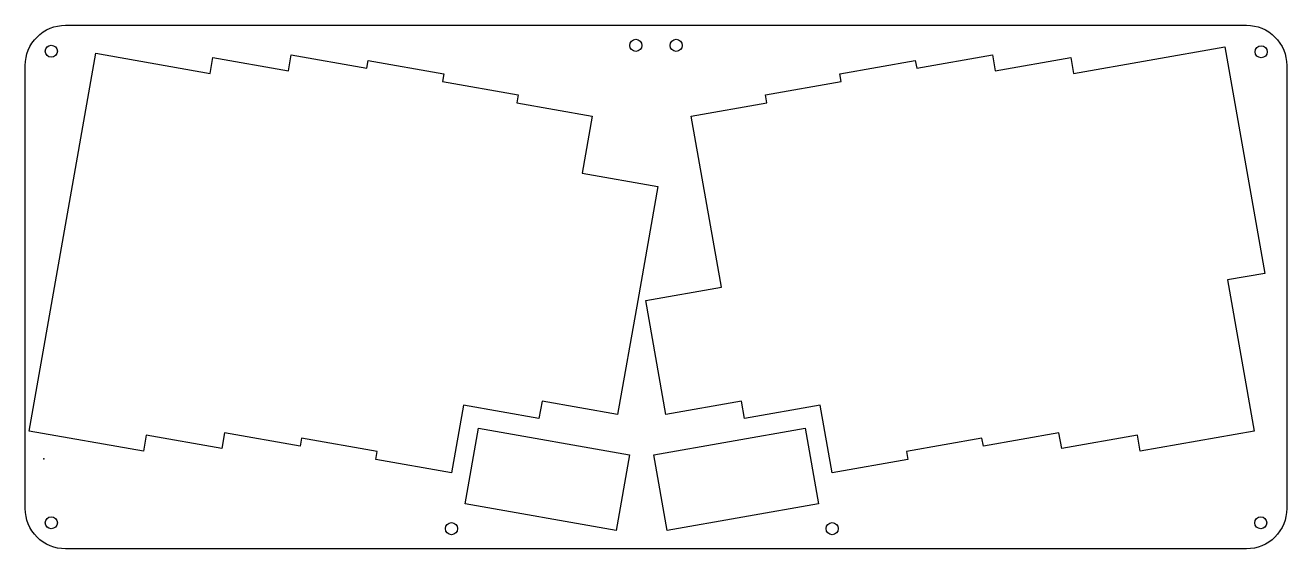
# Model space of a CAD drawing. Header units: millimetres. Extents: x 398 to 711, y 363 to 493.
import ezdxf

# ---------------------------------------------------------------- set-up
doc = ezdxf.new("R2010")
doc.units = ezdxf.units.MM
doc.header["$PDSIZE"] = -1
doc.layers.get('0').update_dxf_attribs({"color": 1})

msp = doc.modelspace()

# ---------------------------------------------------------------- linework, layer by layer
for p, q in [((398.73, 392.3), (415.27, 486.1)), ((415.27, 486.1), (443.59, 481.11)), ((463.04, 481.74), (463.73, 485.68)), ((463.73, 485.68), (482.5, 482.37)), ((618.92, 482.37), (637.68, 485.68)), ((637.68, 485.68), (638.37, 481.74)), ((657.83, 481.11), (695.35, 487.73)), ((695.35, 487.73), (705.27, 431.44)), ((443.59, 481.11), (444.28, 485.05)), ((444.28, 485.05), (463.04, 481.74)), ((482.5, 482.37), (482.84, 484.34)), ((482.84, 484.34), (501.6, 481.03)), ((599.81, 481.03), (618.57, 484.34)), ((618.57, 484.34), (618.92, 482.37)), ((638.37, 481.74), (657.13, 485.05)), ((657.13, 485.05), (657.83, 481.11)), ((501.6, 481.03), (501.26, 479.06)), ((501.26, 479.06), (520.02, 475.76)), ((581.4, 475.76), (600.16, 479.06)), ((600.16, 479.06), (599.81, 481.03)), ((520.02, 475.76), (519.67, 473.79)), ((519.67, 473.79), (538.43, 470.48)), ((562.98, 470.48), (581.74, 473.79)), ((581.74, 473.79), (581.4, 475.76)), ((538.43, 470.48), (535.94, 456.35)), ((570.47, 428.03), (562.98, 470.48)), ((535.94, 456.35), (554.7, 453.04)), ((554.7, 453.04), (549.71, 424.72)), ((705.27, 431.44), (696.06, 429.82)), ((696.06, 429.82), (702.68, 392.3)), ((551.71, 424.72), (570.47, 428.03)), ((549.71, 424.72), (544.71, 396.41)), ((556.7, 396.41), (551.71, 424.72)), ((506.44, 398.74), (503.48, 381.95)), ((525.2, 395.44), (506.44, 398.74)), ((525.95, 399.72), (525.2, 395.44)), ((544.71, 396.41), (525.95, 399.72)), ((575.46, 399.72), (556.7, 396.41)), ((576.21, 395.44), (575.46, 399.72)), ((594.98, 398.74), (576.21, 395.44)), ((597.94, 381.95), (594.98, 398.74)), ((427.05, 387.31), (398.73, 392.3)), ((447.19, 391.88), (446.5, 387.94)), ((465.96, 388.57), (447.19, 391.88)), ((654.22, 391.88), (635.46, 388.57)), ((654.91, 387.94), (654.22, 391.88)), ((702.68, 392.3), (674.37, 387.31)), ((427.74, 391.25), (427.05, 387.31)), ((446.5, 387.94), (427.74, 391.25)), ((466.3, 390.54), (465.96, 388.57)), ((485.06, 387.23), (466.3, 390.54)), ((635.11, 390.54), (616.35, 387.23)), ((635.46, 388.57), (635.11, 390.54)), ((673.67, 391.25), (654.91, 387.94)), ((674.37, 387.31), (673.67, 391.25)), ((484.72, 385.26), (485.06, 387.23)), ((503.48, 381.95), (484.72, 385.26)), ((616.7, 385.26), (597.94, 381.95)), ((616.35, 387.23), (616.7, 385.26))]:
    msp.add_line(p, q)
msp.add_lwpolyline([(407.73, 493.07), (700.73, 493.07, -0.414214), (710.73, 483.07), (710.73, 373.07, -0.414214), (700.73, 363.07), (407.73, 363.07, -0.414214), (397.73, 373.07), (397.73, 483.07, -0.414214)], format="xyb", close=True)
for points in [[(544.38, 367.61), (506.86, 374.23), (510.17, 392.99), (547.69, 386.37)], [(591.24, 392.99), (594.55, 374.23), (557.03, 367.61), (553.72, 386.37)]]:
    msp.add_lwpolyline(points, close=True)
for centre in [(549.23, 488.07), (559.23, 488.07), (404.2, 486.61), (704.39, 486.48), (404.2, 369.54), (503.48, 368.07), (597.94, 368.07), (704.27, 369.54)]:
    msp.add_circle(centre, 1.5)
msp.add_point((402.34, 385.41))

doc.saveas('drawing.dxf')
